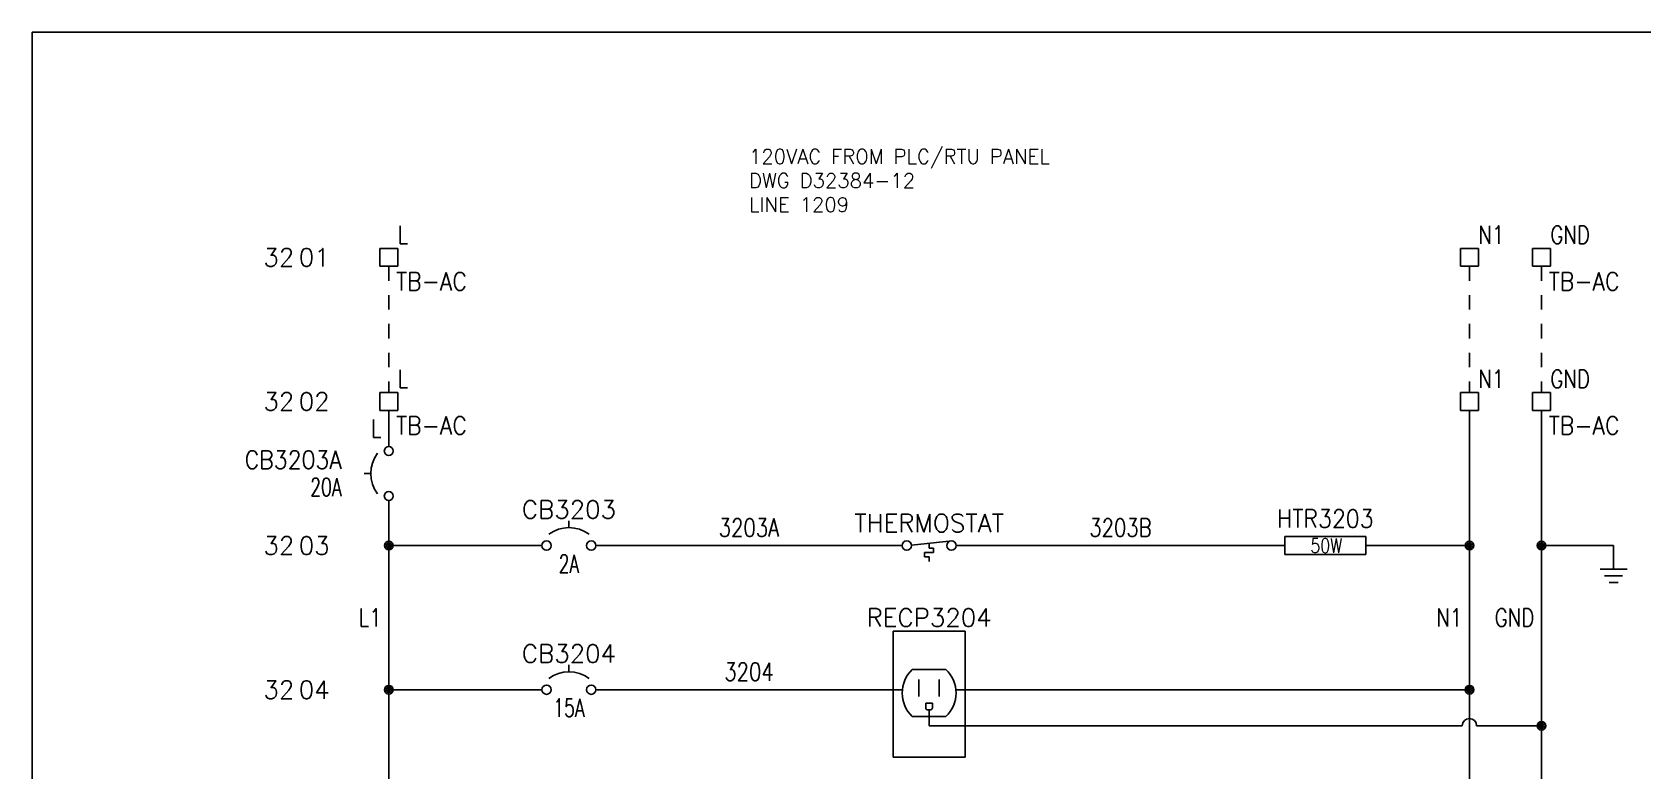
# Model space of a CAD drawing. Header units: inches. Extents: x 0 to 33.9, y 0 to 22.6.
# Drawn here: x 0.02 to 11.2, y 17.44 to 22.56 of the extents above; entities that cross this region are included whole.
import ezdxf
from ezdxf.enums import TextEntityAlignment as Align

# ---------------------------------------------------------------- set-up
doc = ezdxf.new("R2010")
doc.units = ezdxf.units.IN
doc.header["$LTSCALE"] = 0.5
doc.header["$MEASUREMENT"] = 0
doc.linetypes.add('HIDDEN2', pattern=[0.1875, 0.125, -0.0625])
for name, color, linetype in [('MISC', 7, 'Continuous'), ('SYMS', 7, 'Continuous'), ('TAGFIXED', 7, 'Continuous'), ('TAGS', 150, 'Continuous'), ('TERMS', 123, 'Continuous'), ('WIREFIXED', 7, 'Continuous'), ('WIRENO', 72, 'Continuous'), ('WIREREF', 52, 'Continuous'), ('WIRES', 7, 'Continuous')]:
    doc.layers.add(name, color=color, linetype=linetype)
doc.layers.add('VIEWPORTS', color=10, linetype='Continuous', plot=False)
doc.styles.get("Standard").update_dxf_attribs({"font": 'romans.shx'})
doc.styles.add('WD', font='romans.shx')

# ---------------------------------------------------------------- blocks, each defined once
blk = doc.blocks.new('WD_MLRH6')
at = {"style": 'WD'}
blk.add_attdef('SHEET', text='', height=0.125, dxfattribs=at).set_placement((-0.656, 0), align=Align.MIDDLE_RIGHT)
blk.add_attdef('RUNGFIRST', text='', height=0.125, dxfattribs=at).set_placement((-0.625, 0), align=Align.MIDDLE_LEFT)
at = {"style": 'WD', "flags": 1}
for tag, p in [('RUNGHORV', (-0.25, -0.127)), ('RUNGDIST', (-0.25, -0.2)), ('RUNGCNT', (-0.25, -0.237)), ('RUNGINC', (-0.25, -0.163)), ('WIRE-START', (-0.25, -0.356)), ('WIREMODE', (-0.25, -0.281)), ('WIREFMT', (-0.25, -0.321)), ('WIRE-GSUF', (-0.25, -0.396)), ('PH3SPACE', (-0.25, -0.437))]:
    blk.add_attdef(tag, text='', height=0.025, dxfattribs=at).set_placement(p, align=Align.RIGHT)
blk = doc.blocks.new('WDDOT')
for radius in [0.03, 0.0187, 0.00929]:
    blk.add_circle((0, 0), radius)
blk = doc.blocks.new('HCN1RSGL')
for p, q in [((-0.25, 0.406), (0.25, 0.406)), ((-0.25, -0.469), (-0.25, 0.406)), ((0.25, 0.406), (0.25, -0.469)), ((0.117, 0.14), (-0.117, 0.14)), ((-0.071, 0.071), (-0.071, -0.046)), ((0.07, 0.071), (0.07, -0.046)), ((-0.024, -0.093), (0.023, -0.093)), ((-0.024, -0.125), (-0.024, -0.093)), ((0.023, -0.093), (0.023, -0.125)), ((0.117, -0.187), (-0.117, -0.187)), ((0.008, -0.14), (-0.009, -0.14)), ((0.25, -0.469), (-0.25, -0.469))]:
    blk.add_line(p, q)
for centre, radius, start, end in [((0.039, -0.023), 0.226, 133.6028, 226.3972), ((-0.039, -0.023), 0.226, 313.6028, 46.3972), ((-0.009, -0.125), 0.015, 180, 270), ((0.008, -0.125), 0.015, 270, 0)]:
    blk.add_arc(centre, radius, start, end)
at = {"style": 'WD', "width": 0.7}
for tag, p in [('INST', (0, 1.062)), ('LOC', (0, 0.906)), ('DESC1', (0, 0.75)), ('DESC2', (0, 0.594))]:
    blk.add_attdef(tag, text='', height=0.125, dxfattribs=at).set_placement(p, align=Align.CENTER)
at = {"style": 'WD'}
blk.add_attdef('TAG1', text='', height=0.125, dxfattribs=at).set_placement((0, 0.438), align=Align.CENTER)
for tag, p, height, flags in [('FAMILY', (0.205, 0.152), 0.01, 9), ('X4TERM01', (-0.188, 0), 0.0125, 1), ('X1TERM02', (0.188, 0), 0.0125, 1), ('X8TERM03', (0, -0.14), 0.0125, 1)]:
    blk.add_attdef(tag, p, '', height=height, dxfattribs=dict(at, flags=flags))
at = {"linetype": 'Continuous', "style": 'WD', "flags": 9}
for tag, p in [('CAT', (0.23, 0.108)), ('ASSYCODE', (0.23, 0.071)), ('MFG', (0.228, 0.089))]:
    blk.add_attdef(tag, text='', height=0.01, dxfattribs=at).set_placement(p, align=Align.CENTER)
at = {"linetype": 'Continuous', "style": 'WD', "flags": 8}
blk.add_attdef('TERM01', text='', height=0.125, dxfattribs=at).set_placement((-0.281, -0.016), align=Align.TOP_RIGHT)
for tag, p in [('TERM02', (0.281, -0.016)), ('TERM03', (0.078, -0.5))]:
    blk.add_attdef(tag, text='', height=0.125, dxfattribs=at).set_placement(p, align=Align.TOP_LEFT)
at = {"style": 'WD', "width": 0.9}
blk.add_attdef('RATING1', text='', height=0.125, dxfattribs=at).set_placement((-0.281, -0.469), align=Align.RIGHT)
blk = doc.blocks.new('HTS12')
at = {"linetype": 'Continuous'}
blk.add_line((-0.123, 0.002), (0.159, 0.033), dxfattribs=at)
for p, q in [((0, 0.015), (0, -0.017)), ((0.031, -0.048), (-0.031, -0.048)), ((-0.031, -0.048), (-0.031, -0.079)), ((-0.031, -0.079), (0, -0.079)), ((0, -0.017), (0.031, -0.017)), ((0, -0.079), (0, -0.111)), ((0.031, -0.017), (0.031, -0.048))]:
    blk.add_line(p, q)
for centre in [(-0.155, 0), (0.155, 0)]:
    blk.add_circle(centre, 0.0322)
at = {"style": 'WD', "width": 0.7}
for tag, p in [('INST', (0, 0.732)), ('LOC', (0, 0.562)), ('DESC1', (0, 0.406)), ('DESC2', (0, 0.25)), ('XREF', (0, -0.314))]:
    blk.add_attdef(tag, text='', height=0.125, dxfattribs=at).set_placement(p, align=Align.CENTER)
at = {"style": 'WD'}
blk.add_attdef('TAG1', text='', height=0.125, dxfattribs=at).set_placement((0, 0.094), align=Align.CENTER)
for tag, p, height, flags in [('X4TERM01', (-0.188, 0), 0.0125, 1), ('FAMILY', (0.038, 0.037), 0.01, 9), ('CONTACT', (0.038, 0.02), 0.01, 1), ('X1TERM02', (0.188, 0), 0.0125, 1)]:
    blk.add_attdef(tag, p, '', height=height, dxfattribs=dict(at, flags=flags))
for tag, p in [('X2LINK', (0, 0.078)), ('X8LINK', (0, -0.141))]:
    blk.add_attdef(tag, p, '', height=0.01, dxfattribs=at)
at = {"linetype": 'Continuous', "style": 'WD', "flags": 9}
for tag, p in [('CAT', (0.063, -0.007)), ('ASSYCODE', (0.062, -0.047)), ('MFG', (0.063, -0.027))]:
    blk.add_attdef(tag, text='', height=0.01, dxfattribs=at).set_placement(p, align=Align.CENTER)
at = {"linetype": 'Continuous', "style": 'WD', "flags": 8}
blk.add_attdef('TERM01', text='', height=0.125, dxfattribs=at).set_placement((-0.25, -0.016), align=Align.TOP_RIGHT)
blk.add_attdef('TERM02', text='', height=0.125, dxfattribs=at).set_placement((0.25, -0.016), align=Align.TOP_LEFT)
at = {"style": 'WD', "width": 0.7}
for tag, p in [('RATING1', (0.275, -0.299)), ('WDTAGALT', (0.281, -0.466))]:
    blk.add_attdef(tag, p, '', height=0.125, dxfattribs=at)
blk = doc.blocks.new('HRE1HT')
for p, q in [((-0.281, 0.062), (-0.281, -0.062)), ((0.281, 0.062), (-0.281, 0.062)), ((0.281, -0.062), (0.281, 0.062)), ((-0.281, -0.062), (0.281, -0.062))]:
    blk.add_line(p, q)
at = {"style": 'WD'}
for tag, width, p in [('INST', 0.7, (0, 0.464)), ('LOC', 0.7, (0, 0.294)), ('TAG1', 0.9, (0, 0.125)), ('DESC1', 0.9, (0, -0.374)), ('DESC2', 0.9, (0, -0.53))]:
    blk.add_attdef(tag, text='', height=0.125, dxfattribs=dict(at, width=width)).set_placement(p, align=Align.CENTER)
for tag, p, height, flags in [('FAMILY', (0.205, 0.152), 0.01, 9), ('X4TERM01', (-0.281, 0), 0.0125, 1), ('X1TERM02', (0.281, 0), 0.0125, 1)]:
    blk.add_attdef(tag, p, '', height=height, dxfattribs=dict(at, flags=flags))
at = {"style": 'WD', "flags": 9}
for tag, p in [('CAT', (0.23, 0.108)), ('ASSYCODE', (0.219, 0.062)), ('MFG', (0.228, 0.089))]:
    blk.add_attdef(tag, text='', height=0.01, dxfattribs=at).set_placement(p, align=Align.CENTER)
at = {"style": 'WD', "width": 0.8}
for tag, p in [('RATING1', (0.006, 0)), ('RATING2', (0.006, -0.156))]:
    blk.add_attdef(tag, text='', height=0.1, dxfattribs=at).set_placement(p, align=Align.MIDDLE)
at = {"style": 'WD', "flags": 8}
blk.add_attdef('TERM01', text='', height=0.125, dxfattribs=at).set_placement((-0.375, -0.031), align=Align.TOP_RIGHT)
blk.add_attdef('TERM02', text='', height=0.125, dxfattribs=at).set_placement((0.375, -0.031), align=Align.TOP_LEFT)
blk = doc.blocks.new('VT0W01')
for p, q in [((-0.062, 0.062), (0.062, 0.062)), ((-0.062, -0.062), (-0.062, 0.062)), ((0.062, 0.062), (0.062, -0.062)), ((0.062, -0.062), (-0.062, -0.062))]:
    blk.add_line(p, q)
at = {"style": 'WD'}
for tag, p, width in [('INST', (0.062, 0.42), 0.7), ('LOC', (0.062, 0.25), 0.7), ('DESC1', (0.05, -0.385), 0.8)]:
    blk.add_attdef(tag, p, '', height=0.125, dxfattribs=dict(at, width=width))
at = {"linetype": 'Continuous', "style": 'WD'}
for tag, p, height, width, flags in [('WIRENO', (0.062, 0.094), 0.125, 0.8, 8), ('TAGSTRIP', (0.05, -0.229), 0.125, 0.9, 8), ('CAT', (0.213, -0.406), 0.109, 0.8, 1), ('DESC2', (0.05, -0.541), 0.125, 0.8, 8), ('DESC3', (0.05, -0.698), 0.125, 0.8, 8)]:
    blk.add_attdef(tag, p, '', height=height, dxfattribs=dict(at, width=width, flags=flags))
at = {"style": 'WD', "flags": 1}
for tag, p, height in [('X4TERM01', (-0.062, 0), 0.0125), ('X4TERMDESC01', (-0.055, -0.023), 0.025), ('X2TERMDESC01', (-0.006, 0.029), 0.025), ('STRIPSEQ', (0, 0), 0.00125), ('X2TERM01', (0, 0.062), 0.0125), ('X1TERMDESC01', (0.039, -0.003), 0.025), ('X1TERM01', (0.062, 0), 0.0125), ('LINKTERM', (0, -0.002), 0.00125), ('X8TERM01', (0, -0.062), 0.0125), ('X8TERMDESC01', (0, -0.054), 0.025)]:
    blk.add_attdef(tag, p, '', height=height, dxfattribs=at)
at = {"linetype": 'Continuous', "style": 'WD', "width": 0.8, "flags": 1}
blk.add_attdef('MFG', text='', height=0.109, dxfattribs=at).set_placement((0.088, -0.406), align=Align.RIGHT)
at = {"style": 'WD', "width": 0.7, "flags": 1}
blk.add_attdef('ASSYCODE', (0.062, -0.281), '', height=0.01, dxfattribs=at)
blk = doc.blocks.new('VT1001')
for p, q in [((-0.062, 0.062), (0.062, 0.062)), ((-0.062, -0.062), (-0.062, 0.062)), ((0.062, 0.062), (0.062, -0.062)), ((0.062, -0.062), (-0.062, -0.062))]:
    blk.add_line(p, q)
at = {"style": 'WD'}
for tag, p, width in [('INST', (0.062, 0.42), 0.7), ('LOC', (0.062, 0.25), 0.7), ('DESC1', (0.05, -0.385), 0.8)]:
    blk.add_attdef(tag, p, '', height=0.125, dxfattribs=dict(at, width=width))
at = {"linetype": 'Continuous', "style": 'WD'}
for tag, p, height, width, flags in [('TERM01', (0.062, 0.094), 0.125, 0.8, 8), ('TAGSTRIP', (0.05, -0.229), 0.125, 0.9, 8), ('CAT', (0.213, -0.406), 0.109, 0.8, 1), ('DESC2', (0.05, -0.541), 0.125, 0.8, 8), ('DESC3', (0.05, -0.698), 0.125, 0.8, 8)]:
    blk.add_attdef(tag, p, '', height=height, dxfattribs=dict(at, width=width, flags=flags))
at = {"style": 'WD', "flags": 1}
for tag, p, height in [('X4TERM01', (-0.062, 0), 0.0125), ('X4TERMDESC01', (-0.055, -0.023), 0.025), ('X2TERMDESC01', (-0.006, 0.029), 0.025), ('STRIPSEQ', (0, 0), 0.00125), ('X2TERM01', (0, 0.062), 0.0125), ('X2PIN01', (0.033, 0.084), 0.0125), ('X1TERMDESC01', (0.039, -0.003), 0.025), ('X1TERM01', (0.062, 0), 0.0125), ('X1PIN01', (0.087, 0.016), 0.0125), ('X4PIN01', (-0.114, -0.038), 0.0125), ('LINKTERM', (0, -0.002), 0.00125), ('X8TERM01', (0, -0.062), 0.0125), ('X8TERMDESC01', (0, -0.054), 0.025), ('X8PIN01', (0.026, -0.096), 0.0125)]:
    blk.add_attdef(tag, p, '', height=height, dxfattribs=at)
at = {"linetype": 'Continuous', "style": 'WD', "width": 0.8, "flags": 1}
blk.add_attdef('MFG', text='', height=0.109, dxfattribs=at).set_placement((0.088, -0.406), align=Align.RIGHT)
at = {"style": 'WD', "width": 0.7, "flags": 1}
blk.add_attdef('ASSYCODE', (0.062, -0.281), '', height=0.01, dxfattribs=at)
blk = doc.blocks.new('WD_WNV')
at = {"linetype": 'Continuous', "style": 'WD', "width": 0.8}
blk.add_attdef('WIRENO', text='', height=0.125, dxfattribs=at).set_placement((-0.05, 0), align=Align.MIDDLE_RIGHT)
at = {"style": 'WD', "flags": 1}
for tag, p in [('W01USER', (-0.062, 0.094)), ('W02USER', (-0.062, 0.086)), ('W03USER', (-0.062, 0.078)), ('W04USER', (-0.062, 0.07)), ('W05USER', (-0.062, 0.062)), ('W06USER', (-0.062, 0.055)), ('W07USER', (-0.062, 0.047)), ('W08USER', (-0.062, 0.039)), ('W09USER', (-0.062, 0.031)), ('W10USER', (-0.062, 0.023))]:
    blk.add_attdef(tag, text='', height=0.005, dxfattribs=at).set_placement(p, align=Align.CENTER)
blk = doc.blocks.new('HCB1')
blk.add_line((0, 0.173), (0, 0.126))
for centre in [(-0.155, 0), (0.155, 0)]:
    blk.add_circle(centre, 0.0322)
blk.add_arc((0, -0.109), 0.234, 53.1301, 126.8699)
at = {"style": 'WD', "width": 0.7}
for tag, p in [('INST', (0, 0.826)), ('LOC', (0, 0.656)), ('DESC1', (0, 0.5)), ('DESC2', (0, 0.344)), ('RATING1', (0, -0.188)), ('XREF', (0, -0.344))]:
    blk.add_attdef(tag, text='', height=0.125, dxfattribs=at).set_placement(p, align=Align.CENTER)
at = {"style": 'WD'}
blk.add_attdef('TAG1', text='', height=0.125, dxfattribs=at).set_placement((0, 0.188), align=Align.CENTER)
for tag, p in [('X2LINK', (0, 0.219)), ('X8LINK', (0, 0))]:
    blk.add_attdef(tag, p, '', height=0.01, dxfattribs=at)
for tag, p, height, flags in [('FAMILY', (0.205, 0.152), 0.01, 9), ('CONTACT', (0.205, 0.133), 0.01, 9), ('X4TERM01', (-0.188, 0), 0.0125, 1), ('X1TERM02', (0.188, 0), 0.0125, 1)]:
    blk.add_attdef(tag, p, '', height=height, dxfattribs=dict(at, flags=flags))
at = {"linetype": 'Continuous', "style": 'WD', "flags": 9}
for tag, p in [('CAT', (0.23, 0.108)), ('ASSYCODE', (0.219, 0.062)), ('MFG', (0.228, 0.089))]:
    blk.add_attdef(tag, text='', height=0.01, dxfattribs=at).set_placement(p, align=Align.CENTER)
at = {"linetype": 'Continuous', "style": 'WD', "flags": 8}
blk.add_attdef('TERM01', text='', height=0.125, dxfattribs=at).set_placement((-0.25, -0.031), align=Align.TOP_RIGHT)
blk.add_attdef('TERM02', text='', height=0.125, dxfattribs=at).set_placement((0.25, -0.031), align=Align.TOP_LEFT)
blk = doc.blocks.new('WD_WNH')
at = {"linetype": 'Continuous', "style": 'WD', "width": 0.8}
blk.add_attdef('WIRENO', text='', height=0.125, dxfattribs=at).set_placement((0, 0.062), align=Align.CENTER)
at = {"style": 'WD', "flags": 1}
for tag, p in [('W01USER', (0, 0.078)), ('W02USER', (0, 0.07)), ('W03USER', (0, 0.062)), ('W04USER', (0, 0.055)), ('W05USER', (0, 0.047)), ('W06USER', (0, 0.039)), ('W07USER', (0, 0.031)), ('W08USER', (0, 0.023)), ('W09USER', (0, 0.016)), ('W10USER', (0, 0.008))]:
    blk.add_attdef(tag, text='', height=0.005, dxfattribs=at).set_placement(p, align=Align.CENTER)
blk = doc.blocks.new('VCB1')
blk.add_line((-0.171, 0), (-0.125, 0))
for centre in [(0, 0.156), (0, -0.156)]:
    blk.add_circle(centre, 0.0312)
blk.add_arc((0.109, 0), 0.234, 143.1301, 216.8699)
at = {"style": 'WD'}
for tag, width, p in [('INST', 0.7, (-0.328, 0.406)), ('LOC', 0.7, (-0.328, 0.219)), ('TAG1', 0.9, (-0.326, 0.033)), ('RATING1', 0.7, (-0.328, -0.156)), ('DESC1', 0.7, (-0.324, -0.344)), ('DESC2', 0.7, (-0.324, -0.531))]:
    blk.add_attdef(tag, text='', height=0.125, dxfattribs=dict(at, width=width)).set_placement(p, align=Align.RIGHT)
for tag, height, flags, p in [('TERM01', 0.125, 8, (-0.055, 0.207)), ('FAMILY', 0.01, 9, (-0.142, -0.036)), ('MFG', 0.01, 9, (-0.142, -0.088)), ('CAT', 0.01, 9, (-0.142, -0.073)), ('CONTACT', 0.01, 9, (-0.129, -0.129))]:
    blk.add_attdef(tag, text='', height=height, dxfattribs=dict(at, flags=flags)).set_placement(p, align=Align.RIGHT)
at = {"style": 'WD', "flags": 1}
for tag, p in [('X2TERM01', (0, 0.188)), ('X8TERM02', (0, -0.188))]:
    blk.add_attdef(tag, p, '', height=0.0125, dxfattribs=at)
at = {"style": 'WD'}
for tag, p in [('X4LINK', (-0.266, 0)), ('X1LINK', (0, 0))]:
    blk.add_attdef(tag, p, '', height=0.01, dxfattribs=at)
at = {"style": 'WD', "width": 0.7}
blk.add_attdef('XREF', (0.188, -0.062), '', height=0.125, dxfattribs=at)
at = {"style": 'WD', "flags": 9}
blk.add_attdef('ASSYCODE', text='', height=0.01, dxfattribs=at).set_placement((-0.153, -0.106), align=Align.CENTER)
at = {"style": 'WD', "flags": 8}
blk.add_attdef('TERM02', text='', height=0.125, dxfattribs=at).set_placement((-0.041, -0.213), align=Align.TOP_RIGHT)
blk = doc.blocks.new('VGND2')
for p, q in [((0, -0.125), (0, 0)), ((0.09375, -0.125), (-0.09375, -0.125)), ((-0.0625, -0.171875), (0.0625, -0.171875)), ((-0.03125, -0.21875), (0.03125, -0.21875))]:
    blk.add_line(p, q)
at = {"style": 'WD', "width": 0.8}
for tag, p in [('INST', (0.15625, 0.125)), ('LOC', (0.15625, -0.03125)), ('TAG1', (0.15625, -0.1875)), ('DESC1', (0.15625, -0.34375)), ('DESC2', (0.15625, -0.5))]:
    blk.add_attdef(tag, text='', height=0.125, dxfattribs=at).set_placement(p, align=Align.MIDDLE_LEFT)
at = {"style": 'WD', "flags": 1}
for tag in ['ASSYCODE', 'X2TERM01', 'CAT', 'FAMILY', 'MFG']:
    blk.add_attdef(tag, (0, 0), '', height=0.01, dxfattribs=at)

msp = doc.modelspace()

# ---------------------------------------------------------------- linework, layer by layer
at = {"layer": 'VIEWPORTS'}
msp.add_lwpolyline([(0.025, 22.562), (33.888, 22.562), (33.888, 0.025), (0.025, 0.025)], close=True, dxfattribs=at)
at = {"layer": 'WIRES', "linetype": 'HIDDEN2'}
for p, q in [((2.5, 20.938), (2.5, 20.062)), ((10, 20.938), (10, 20.062)), ((10.5, 20.938), (10.5, 20.062))]:
    msp.add_line(p, q, dxfattribs=at)
at = {"layer": 'WIRES'}
for p, q in [((2.5, 19.938), (2.5, 19.688)), ((10, 19.938), (10, 18)), ((10.5, 19.938), (10.5, 15.55)), ((2.5, 19.312), (2.5, 18)), ((2.5, 19), (3.562, 19)), ((3.938, 19), (6.062, 19)), ((6.438, 19), (8.719, 19)), ((9.281, 19), (10, 19)), ((10.5, 19), (11, 19)), ((11, 19), (11, 18.962)), ((2.5, 18), (3.562, 18)), ((2.5, 18), (2.5, 11.688)), ((3.938, 18), (6.062, 18)), ((6.438, 18), (10, 18)), ((10, 15.55), (10, 18)), ((6.25, 17.75), (6.25, 17.86)), ((6.25, 17.75), (9.95, 17.75)), ((10.05, 17.75), (10.5, 17.75))]:
    msp.add_line(p, q, dxfattribs=at)
msp.add_arc((10, 17.75), 0.05, 0, 180, dxfattribs=at)

# ---------------------------------------------------------------- block references
msp.add_blockref('WD_MLRH6', (2.5, 21)).add_auto_attribs({'RUNGFIRST': '01', 'SHEET': '32'})
at = {"layer": 'SYMS'}
ref = msp.add_blockref('VT1001', (2.5, 21), dxfattribs=at)
ref.add_attrib('TERM01', 'L', (2.562, 21.094), dxfattribs={"layer": 'TERMS', "linetype": 'Continuous', "height": 0.125, "style": 'WD', "width": 0.8, "flags": 8})
ref.add_attrib('TAGSTRIP', 'TB-AC', (2.55, 20.771), dxfattribs={"layer": 'TAGS', "linetype": 'Continuous', "height": 0.125, "style": 'WD', "width": 0.9, "flags": 8})
ref = msp.add_blockref('VT1001', (10, 21), dxfattribs=at)
ref.add_attrib('TERM01', 'N1', (10.062, 21.094), dxfattribs={"layer": 'TERMS', "linetype": 'Continuous', "height": 0.125, "style": 'WD', "width": 0.8, "flags": 8})
ref = msp.add_blockref('VT1001', (10.5, 21), dxfattribs=at)
ref.add_attrib('TERM01', 'GND', (10.562, 21.094), dxfattribs={"layer": 'TERMS', "linetype": 'Continuous', "height": 0.125, "style": 'WD', "width": 0.8, "flags": 8})
ref.add_attrib('TAGSTRIP', 'TB-AC', (10.55, 20.771), dxfattribs={"layer": 'TAGS', "linetype": 'Continuous', "height": 0.125, "style": 'WD', "width": 0.9, "flags": 8})
ref = msp.add_blockref('VT0W01', (2.5, 20), dxfattribs=at)
ref.add_attrib('WIRENO', 'L', (2.562, 20.094), dxfattribs={"layer": 'WIREREF', "linetype": 'Continuous', "height": 0.125, "style": 'WD', "width": 0.8, "flags": 8})
ref.add_attrib('TAGSTRIP', 'TB-AC', (2.55, 19.771), dxfattribs={"layer": 'TAGS', "linetype": 'Continuous', "height": 0.125, "style": 'WD', "width": 0.9, "flags": 8})
ref = msp.add_blockref('VT0W01', (10, 20), dxfattribs=at)
ref.add_attrib('WIRENO', 'N1', (10.062, 20.094), dxfattribs={"layer": 'WIREREF', "linetype": 'Continuous', "height": 0.125, "style": 'WD', "width": 0.8, "flags": 8})
ref = msp.add_blockref('VT0W01', (10.5, 20), dxfattribs=at)
ref.add_attrib('WIRENO', 'GND', (10.562, 20.094), dxfattribs={"layer": 'WIREREF', "linetype": 'Continuous', "height": 0.125, "style": 'WD', "width": 0.8, "flags": 8})
ref.add_attrib('TAGSTRIP', 'TB-AC', (10.55, 19.771), dxfattribs={"layer": 'TAGS', "linetype": 'Continuous', "height": 0.125, "style": 'WD', "width": 0.9, "flags": 8})
ref = msp.add_blockref('VCB1', (2.5, 19.5), dxfattribs=at)
ref.add_attrib('RATING1', '20A', dxfattribs={"layer": 'MISC', "height": 0.125, "style": 'WD', "width": 0.7}).set_placement((2.172, 19.344), align=Align.RIGHT)
ref.add_attrib('TAG1', 'CB3203A', dxfattribs={"layer": 'TAGS', "height": 0.125, "style": 'WD', "width": 0.9}).set_placement((2.174, 19.533), align=Align.RIGHT)
ref = msp.add_blockref('HCB1', (3.75, 19), dxfattribs=at)
ref.add_attrib('RATING1', '2A', dxfattribs={"layer": 'MISC', "height": 0.125, "style": 'WD', "width": 0.7}).set_placement((3.75, 18.812), align=Align.CENTER)
ref.add_attrib('TAG1', 'CB3203', dxfattribs={"layer": 'TAGS', "height": 0.125, "style": 'WD'}).set_placement((3.75, 19.188), align=Align.CENTER)
ref = msp.add_blockref('HRE1HT', (9, 19), dxfattribs=at)
ref.add_attrib('RATING1', '50W', dxfattribs={"layer": 'MISC', "height": 0.1, "style": 'WD', "width": 0.8}).set_placement((9.006, 19), align=Align.MIDDLE)
ref.add_attrib('TAG1', 'HTR3203', dxfattribs={"layer": 'TAGS', "height": 0.125, "style": 'WD', "width": 0.9}).set_placement((9, 19.125), align=Align.CENTER)
ref = msp.add_blockref('HTS12', (6.25, 19), dxfattribs=at)
ref.add_attrib('TAG1F', 'THERMOSTAT', dxfattribs={"layer": 'TAGFIXED', "height": 0.125, "style": 'WD'}).set_placement((6.25, 19.094), align=Align.CENTER)
for name, p in [('WDDOT', (2.5, 19)), ('WDDOT', (10, 19)), ('WDDOT', (10.5, 19)), ('VGND2', (11, 18.962)), ('WDDOT', (2.5, 18)), ('WDDOT', (10, 18)), ('WDDOT', (10.5, 17.75))]:
    msp.add_blockref(name, p, dxfattribs=at)
ref = msp.add_blockref('HCN1RSGL', (6.25, 18), dxfattribs=at)
ref.add_attrib('TAG1', 'RECP3204', dxfattribs={"layer": 'TAGS', "height": 0.125, "style": 'WD'}).set_placement((6.25, 18.438), align=Align.CENTER)
ref = msp.add_blockref('HCB1', (3.75, 18), dxfattribs=at)
ref.add_attrib('RATING1', '15A', dxfattribs={"layer": 'MISC', "height": 0.125, "style": 'WD', "width": 0.7}).set_placement((3.75, 17.812), align=Align.CENTER)
ref.add_attrib('TAG1', 'CB3204', dxfattribs={"layer": 'TAGS', "height": 0.125, "style": 'WD'}).set_placement((3.75, 18.188), align=Align.CENTER)
at = {"layer": 'WIREFIXED'}
ref = msp.add_blockref('WD_WNV', (2.5, 19.812), dxfattribs=at)
ref.add_attrib('WIRENOF', 'L', dxfattribs={"linetype": 'Continuous', "height": 0.125, "style": 'WD', "width": 0.8}).set_placement((2.45, 19.812), align=Align.MIDDLE_RIGHT)
ref = msp.add_blockref('WD_WNV', (2.5, 18.5), dxfattribs=at)
ref.add_attrib('WIRENOF', 'L1', dxfattribs={"linetype": 'Continuous', "height": 0.125, "style": 'WD', "width": 0.8}).set_placement((2.45, 18.5), align=Align.MIDDLE_RIGHT)
ref = msp.add_blockref('WD_WNV', (10, 18.5), dxfattribs=at)
ref.add_attrib('WIRENOF', 'N1', dxfattribs={"linetype": 'Continuous', "height": 0.125, "style": 'WD', "width": 0.8}).set_placement((9.95, 18.5), align=Align.MIDDLE_RIGHT)
ref = msp.add_blockref('WD_WNV', (10.5, 18.5), dxfattribs=at)
ref.add_attrib('WIRENOF', 'GND', dxfattribs={"linetype": 'Continuous', "height": 0.125, "style": 'WD', "width": 0.8}).set_placement((10.45, 18.5), align=Align.MIDDLE_RIGHT)
at = {"layer": 'WIRENO'}
ref = msp.add_blockref('WD_WNH', (5, 19), dxfattribs=at)
ref.add_attrib('WIRENO', '3203A', dxfattribs={"linetype": 'Continuous', "height": 0.125, "style": 'WD', "width": 0.8}).set_placement((5, 19.062), align=Align.CENTER)
ref = msp.add_blockref('WD_WNH', (7.578, 19), dxfattribs=at)
ref.add_attrib('WIRENO', '3203B', dxfattribs={"linetype": 'Continuous', "height": 0.125, "style": 'WD', "width": 0.8}).set_placement((7.578, 19.062), align=Align.CENTER)
ref = msp.add_blockref('WD_WNH', (5, 18), dxfattribs=at)
ref.add_attrib('WIRENO', '3204', dxfattribs={"linetype": 'Continuous', "height": 0.125, "style": 'WD', "width": 0.8}).set_placement((5, 18.062), align=Align.CENTER)

# ---------------------------------------------------------------- texts
at = {"style": 'WD'}
for p in [(1.844, 20), (1.844, 19), (1.844, 18)]:
    msp.add_text('32', height=0.125, dxfattribs=at).set_placement(p, align=Align.MIDDLE_RIGHT)
for s, p in [('02', (1.875, 20)), ('03', (1.875, 19)), ('04', (1.875, 18))]:
    msp.add_text(s, height=0.125, dxfattribs=at).set_placement(p, align=Align.MIDDLE_LEFT)
at = {"insert": (5, 21.75), "char_height": 0.1, "attachment_point": 1}
msp.add_mtext_dynamic_manual_height_columns('120VAC FROM PLC/RTU PANEL\\PDWG D32384-12\\PLINE 1209', width=3.25, gutter_width=0.5, heights=[0], dxfattribs=at)

doc.saveas('drawing.dxf')
